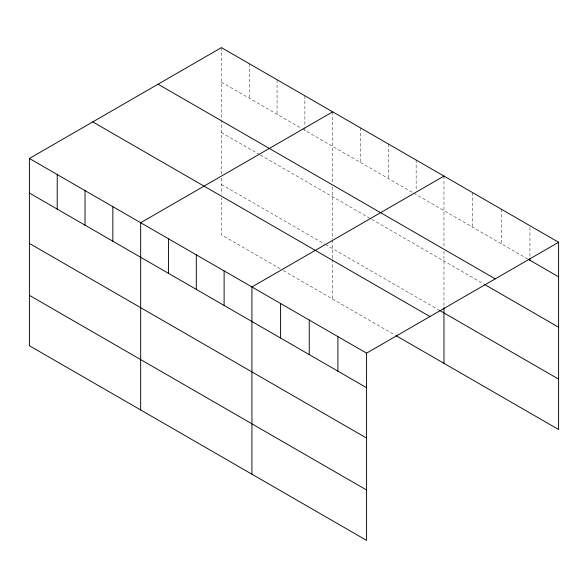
<?xml version="1.0" encoding="UTF-8"?>
<svg xmlns="http://www.w3.org/2000/svg" width="588" height="588" viewBox="0 0 588 588"><rect width="100%" height="100%" fill="white"/><g stroke="black" fill="none" stroke-linecap="round" stroke-linejoin="round"><path stroke-width="0.44" stroke-dasharray="2.94 2.21" d="M221.433 82.166L301.703 128.507M302.497 128.97L412.967 192.746M413.761 193.209L527.62 258.94M221.433 132.557L259.58 154.578M260.374 155.041L483.468 283.835M221.433 184.47L324.752 244.116M325.546 244.579L438.398 309.736M280.248 268.812L221.433 234.855L221.433 197.965M283.423 270.649L395.481 335.344M529.942 227.549L529.942 257.551M501.285 209.181L501.285 243.733M472.62 192.636L472.62 227.189M443.962 176.091L443.962 247.533M443.962 251.135L443.962 306.679M416.15 160.032L416.15 190.034M388.33 143.972L388.33 178.524M360.517 127.912L360.517 162.464M332.698 111.852L332.698 183.294M332.698 186.896L332.698 238.86M332.698 239.757L332.698 258.602M332.698 259.506L332.698 299.094M304.885 95.793L304.885 126.707M304.885 127.618L304.885 130.345M277.066 79.733L277.066 114.285M249.253 63.673L249.253 98.225M221.433 47.613L221.433 174.621M221.433 178.201L221.433 194.363"/><path stroke-width="0.88" d="M29.4 158.481L366.567 353.145L366.567 540.387L29.4 345.729L29.4 158.481L221.433 47.613L558.6 242.271L558.6 429.519L396.275 335.799M332.698 111.852L140.664 222.72L140.664 409.961M443.962 176.091L251.929 286.959L251.929 474.2M366.567 353.145L558.6 242.271M528.391 259.389L558.6 276.83M158.062 84.202L495.228 278.859M484.24 284.283L558.6 327.215M439.192 310.192L558.6 379.128M92.772 121.892L429.938 316.557M29.4 193.04L366.567 387.698M29.4 243.425L366.567 438.089M29.4 295.338L366.567 490.002M529.942 258.463L529.942 260.286M443.962 307.575L443.962 363.333M337.909 336.601L337.909 371.153M309.251 320.048L309.251 354.608M280.586 303.504L280.586 338.063M224.116 270.899L224.116 305.451M196.296 254.839L196.296 289.392M168.484 238.779L168.484 273.332M112.852 206.66L112.852 241.212M85.032 190.6L85.032 225.153M57.22 174.54L57.22 209.1"/></g></svg>
